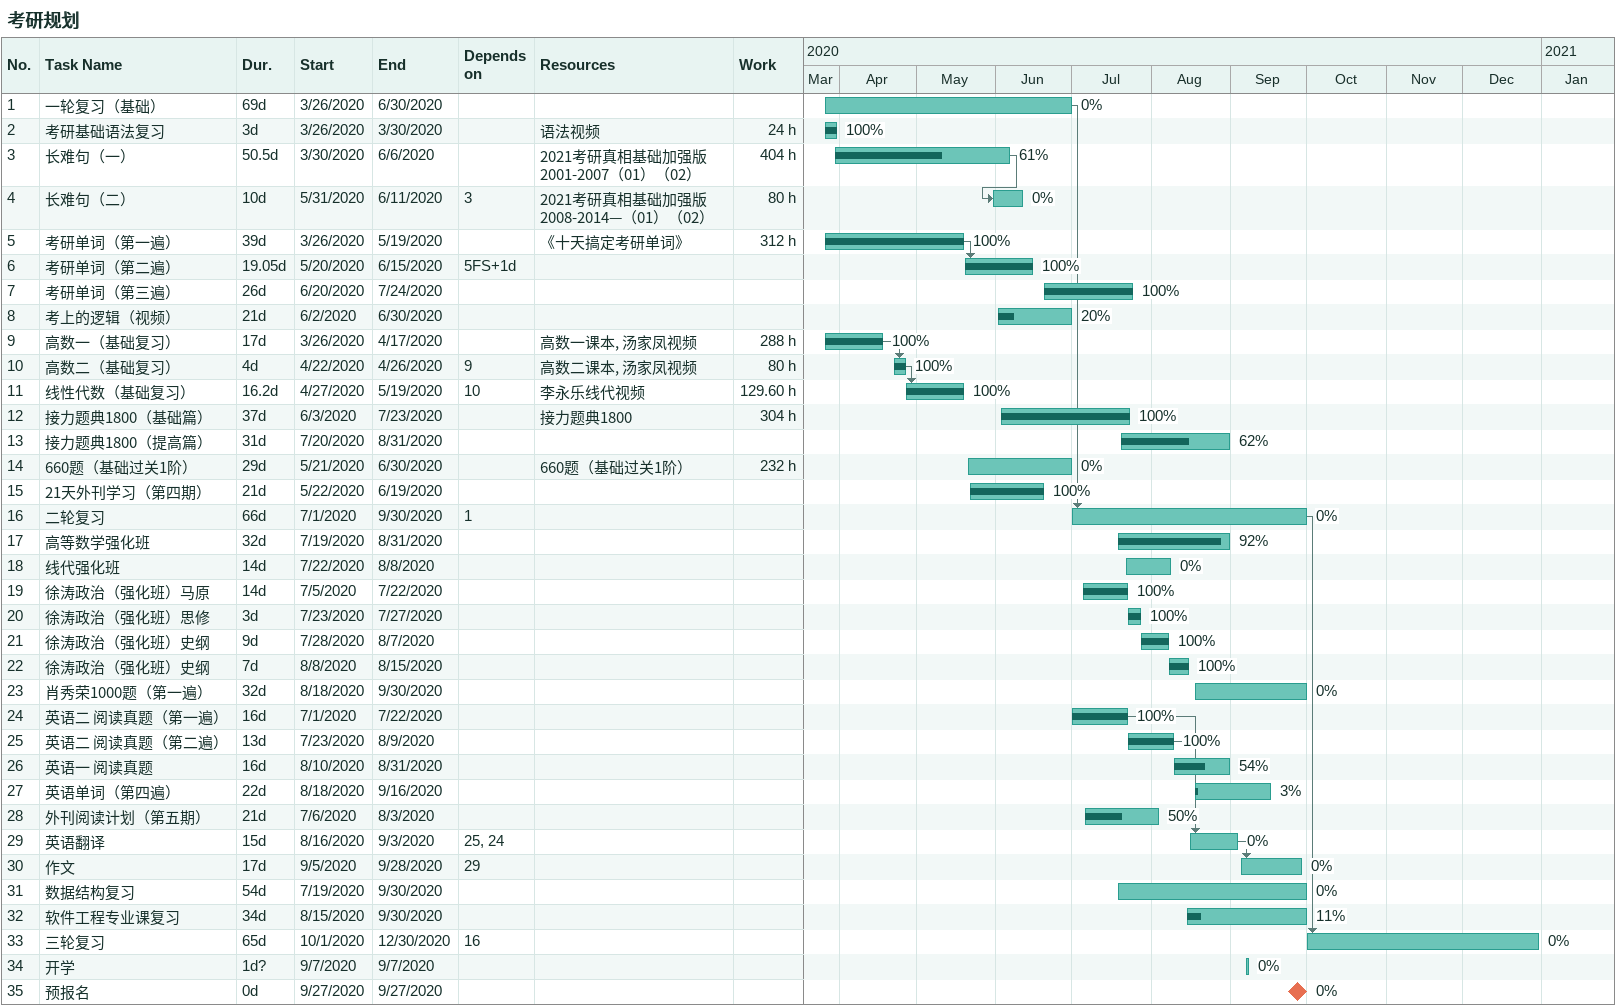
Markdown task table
考研规划

| ID | Task | Duration | Start | Finish | Predecessors | Resources | % complete | Work (h) |
|---|---|---|---|---|---|---|---|---|
| 1 | 一轮复习（基础） | 69d | 2020-03-26 | 2020-06-30 |  |  | 0 |  |
| 2 | 考研基础语法复习 | 3d | 2020-03-26 | 2020-03-30 |  | 语法视频 | 100 | 24 |
| 3 | 长难句（一） | 50.5d | 2020-03-30 | 2020-06-06 |  | 2021考研真相基础加强版2001-2007（01）（02） | 61 | 404 |
| 4 | 长难句（二） | 10d | 2020-05-31 | 2020-06-11 | 3 | 2021考研真相基础加强版2008-2014—（01）（02） | 0 | 80 |
| 5 | 考研单词（第一遍） | 39d | 2020-03-26 | 2020-05-19 |  | 《十天搞定考研单词》 | 100 | 312 |
| 6 | 考研单词（第二遍） | 19.05d | 2020-05-20 | 2020-06-15 | 5FS+1d |  | 100 |  |
| 7 | 考研单词（第三遍） | 26d | 2020-06-20 | 2020-07-24 |  |  | 100 |  |
| 8 | 考上的逻辑（视频） | 21d | 2020-06-02 | 2020-06-30 |  |  | 20 |  |
| 9 | 高数一（基础复习） | 17d | 2020-03-26 | 2020-04-17 |  | 高数一课本, 汤家凤视频 | 100 | 288 |
| 10 | 高数二（基础复习） | 4d | 2020-04-22 | 2020-04-26 | 9 | 高数二课本, 汤家凤视频 | 100 | 80 |
| 11 | 线性代数（基础复习） | 16.2d | 2020-04-27 | 2020-05-19 | 10 | 李永乐线代视频 | 100 | 129.60 |
| 12 | 接力题典1800（基础篇） | 37d | 2020-06-03 | 2020-07-23 |  | 接力题典1800 | 100 | 304 |
| 13 | 接力题典1800（提高篇） | 31d | 2020-07-20 | 2020-08-31 |  |  | 62 |  |
| 14 | 660题（基础过关1阶） | 29d | 2020-05-21 | 2020-06-30 |  | 660题（基础过关1阶） | 0 | 232 |
| 15 | 21天外刊学习（第四期） | 21d | 2020-05-22 | 2020-06-19 |  |  | 100 |  |
| 16 | 二轮复习 | 66d | 2020-07-01 | 2020-09-30 | 1 |  | 0 |  |
| 17 | 高等数学强化班 | 32d | 2020-07-19 | 2020-08-31 |  |  | 92 |  |
| 18 | 线代强化班 | 14d | 2020-07-22 | 2020-08-08 |  |  | 0 |  |
| 19 | 徐涛政治（强化班）马原 | 14d | 2020-07-05 | 2020-07-22 |  |  | 100 |  |
| 20 | 徐涛政治（强化班）思修 | 3d | 2020-07-23 | 2020-07-27 |  |  | 100 |  |
| 21 | 徐涛政治（强化班）史纲 | 9d | 2020-07-28 | 2020-08-07 |  |  | 100 |  |
| 22 | 徐涛政治（强化班）史纲 | 7d | 2020-08-08 | 2020-08-15 |  |  | 100 |  |
| 23 | 肖秀荣1000题（第一遍） | 32d | 2020-08-18 | 2020-09-30 |  |  | 0 |  |
| 24 | 英语二 阅读真题（第一遍） | 16d | 2020-07-01 | 2020-07-22 |  |  | 100 |  |
| 25 | 英语二 阅读真题（第二遍） | 13d | 2020-07-23 | 2020-08-09 |  |  | 100 |  |
| 26 | 英语一 阅读真题 | 16d | 2020-08-10 | 2020-08-31 |  |  | 54 |  |
| 27 | 英语单词（第四遍） | 22d | 2020-08-18 | 2020-09-16 |  |  | 3 |  |
| 28 | 外刊阅读计划（第五期） | 21d | 2020-07-06 | 2020-08-03 |  |  | 50 |  |
| 29 | 英语翻译 | 15d | 2020-08-16 | 2020-09-03 | 25, 24 |  | 0 |  |
| 30 | 作文 | 17d | 2020-09-05 | 2020-09-28 | 29 |  | 0 |  |
| 31 | 数据结构复习 | 54d | 2020-07-19 | 2020-09-30 |  |  | 0 |  |
| 32 | 软件工程专业课复习 | 34d | 2020-08-15 | 2020-09-30 |  |  | 11 |  |
| 33 | 三轮复习 | 65d | 2020-10-01 | 2020-12-30 | 16 |  | 0 |  |
| 34 | 开学 | 1d? | 2020-09-07 | 2020-09-07 |  |  | 0 |  |
| 35 | 预报名 | 0d | 2020-09-27 | 2020-09-27 |  |  | 0 |  |
